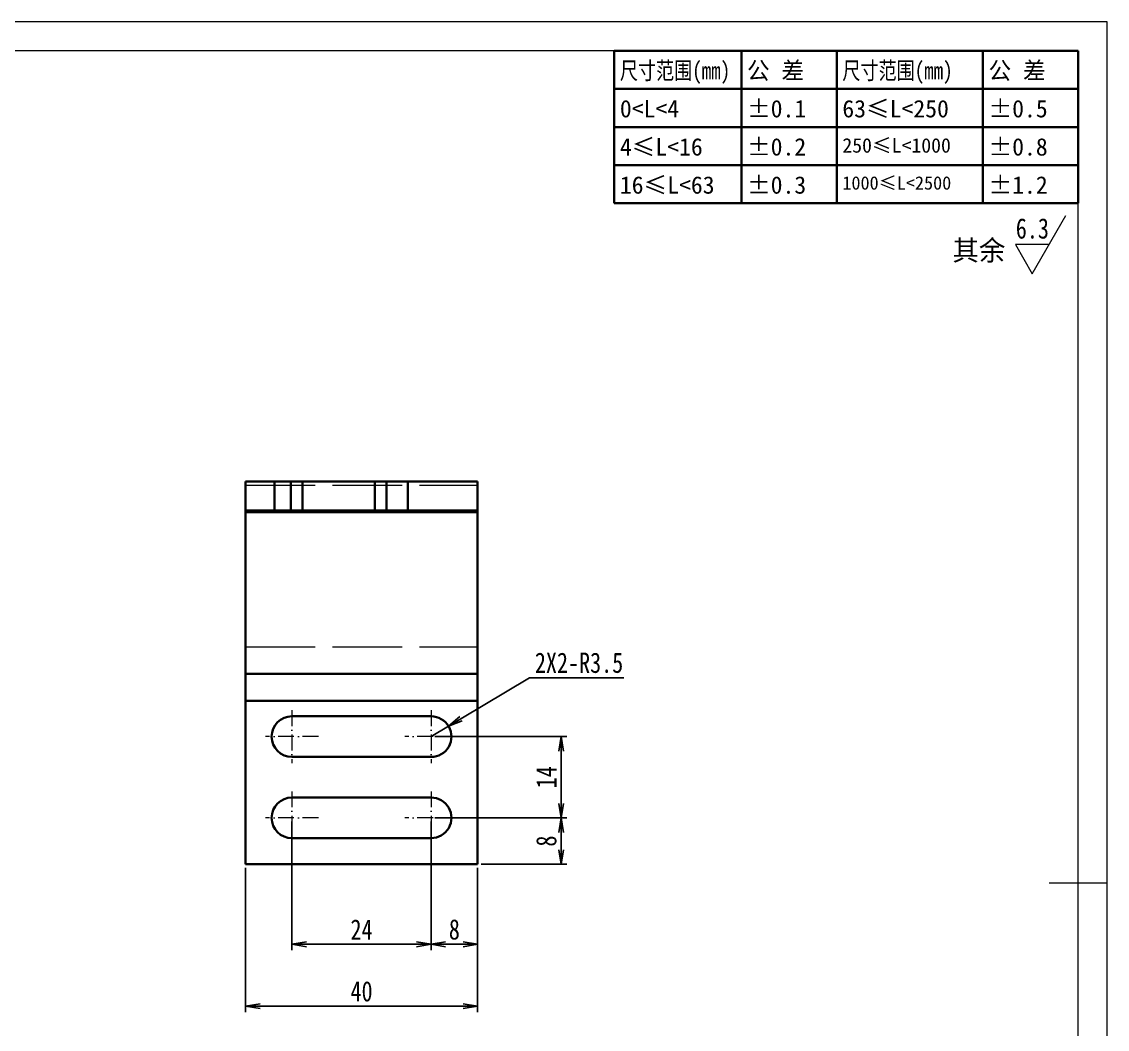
# Model space of a CAD drawing. Header units: millimetres. Extents: x -15766 to 80009, y -9701 to 15159.
# Drawn here: x -2349.1 to -2161.9, y 2961.8 to 3135.5 of the extents above; entities that cross this region are included whole.
import ezdxf
from ezdxf.enums import TextEntityAlignment as Align

# ---------------------------------------------------------------- set-up
doc = ezdxf.new("R2010")
doc.units = ezdxf.units.MM
for name, pattern in [('CENTER-HOKUTO_1', [16, 13, -1, 1, -1]), ('DASHDOT', [18.5, 12, -3, 0.5, -3]), ('DASHED', [15, 12, -3]), ('HIDDEN-HOKUTO_1', [2, 1, -1])]:
    doc.linetypes.add(name, pattern=pattern)
doc.layers.get('DEFPOINTS').update_dxf_attribs({"lineweight": 18})
for name, color, linetype, lineweight in [('AM_7', 2, 'CENTER-HOKUTO_1', 18), ('AM_HID', 1, 'HIDDEN-HOKUTO_1', 18), ('AM_VIS', 7, 'Continuous', 18), ('CDRAFT0', 7, 'Continuous', 18), ('DIM', 253, 'Continuous', 20), ('title_frame', 7, 'Continuous', 18), ('word_dim', 9, 'Continuous', 18), ('尺寸线层', 3, 'Continuous', 18), ('粗实线层', 7, 'Continuous', 35), ('粗实线层_1', 7, 'Continuous', 15)]:
    doc.layers.add(name, color=color, linetype=linetype, lineweight=lineweight)
doc.styles.add('DIM', font='', dxfattribs={"width": 0.8})
doc.styles.get('DIM').set_extended_font_data('NSimSun')
doc.dimstyles.new('1-1$0', dxfattribs={"dimtxt": 3.5, "dimasz": 2.5, "dimexe": 1, "dimexo": 0.625, "dimgap": 0.8, "dimtad": 1, "dimdsep": 46, "dimtxsty": 'DIM', "dimblk": 'OPEN', "dimcen": 0, "dimdle": 5, "dimclrd": 256, "dimclre": 256, "dimclrt": 3, "dimazin": 3, "dimtfac": 0.5, "dimtmove": 0, "dimatfit": 3, "dimldrblk": 'OPEN', "dimfxl": 0, "dimtolj": 1, "dimarcsym": 0})
doc.dimstyles.new('1-1$4', dxfattribs={"dimtxt": 3.5, "dimasz": 2.5, "dimexe": 1, "dimexo": 0.625, "dimgap": 0.8, "dimtad": 1, "dimtih": 1, "dimtoh": 1, "dimzin": 12, "dimdsep": 46, "dimtxsty": 'DIM', "dimblk": 'OPEN', "dimcen": 0, "dimdle": 5, "dimclrd": 256, "dimclre": 256, "dimclrt": 3, "dimazin": 3, "dimtfac": 0.5, "dimtmove": 0, "dimatfit": 3, "dimldrblk": 'OPEN', "dimfxl": 0, "dimtolj": 1, "dimarcsym": 0})

# ---------------------------------------------------------------- blocks, each defined once
blk = doc.blocks.new('*X1589')
at = {"layer": 'CDRAFT0'}
for p, q in [((420, 297), (0, 297)), ((420, 0), (420, 297))]:
    blk.add_line(p, q, dxfattribs=at)
at = {"layer": '粗实线层_1'}
for p, q in [((415, 292), (25, 292)), ((415, 5), (415, 292)), ((420, 148.5), (410, 148.5))]:
    blk.add_line(p, q, dxfattribs=at)
blk = doc.blocks.new('自由公差_1')
at = {"layer": '粗实线层'}
for p, q in [((-80, 0), (0, 0)), ((-80, 0), (-80, -26.3)), ((-58.08, 0), (-58.08, -26.3)), ((-41.64, 0), (-41.64, -26.3)), ((-16.44, 0), (-16.44, -26.3)), ((0, 0), (0, -26.3)), ((-80, -6.58), (0, -6.58)), ((-80, -13.15), (0, -13.15)), ((-80, -19.73), (0, -19.73)), ((-80, -26.3), (0, -26.3))]:
    blk.add_line(p, q, dxfattribs=at)
at = {"layer": '尺寸线层', "linetype": 'Continuous', "attachment_point": 1, "line_spacing_factor": 0.9}
for s, insert, char_height, width in [('{\\W0.8;尺寸范围(mm)}', (-79.04, -1.92), 3, 22.6032), ('公 差', (-57.12, -1.92), 3, 22.6032), ('{\\W0.8;尺寸范围(mm)}', (-40.68, -1.92), 3, 22.6032), ('公 差', (-15.48, -1.92), 3, 22.6032), ('0<L<4', (-79.04, -8.49), 3, 22.6032), ('%%P0.1', (-57.12, -8.49), 3, 12.7119), ('63≤L<250', (-40.68, -8.49), 3, 22.6032), ('%%P0.5', (-15.48, -8.49), 3, 12.5771), ('4≤L<16', (-79.04, -15.07), 3, 22.6032), ('%%P0.2', (-57.12, -15.07), 3, 12.4769), ('250≤L<1000', (-40.68, -15.07), 2.5, 22.6032), ('%%P0.8', (-15.48, -15.07), 3, 13.0759), ('16≤L<63', (-79.04, -21.64), 3, 22.6032), ('%%P0.3', (-57.12, -21.64), 3, 12.7119), ('1000≤L<2500', (-40.68, -21.64), 2.3, 22.6032), ('%%P1.2', (-15.48, -21.64), 3, 12.8764)]:
    blk.add_mtext(s, dxfattribs=dict(at, insert=insert, char_height=char_height, width=width))
blk = doc.blocks.new('_OPEN')
at = {"color": 0, "linetype": 'ByBlock', "lineweight": -2}
for p, q in [((-1, 0.166667), (0, 0)), ((-1, -0.166667), (0, 0)), ((0, 0), (-1, 0))]:
    blk.add_line(p, q, dxfattribs=at)
blk = doc.blocks.new('*D1760')
at = {"layer": 'DEFPOINTS', "color": 0, "transparency": 16777216}
for p in [(-2278.5, 2998.26), (-2270.5, 2990.26), (-2270.5, 2976.46)]:
    blk.add_point(p, dxfattribs=at)
at = {"layer": 'word_dim', "linetype": 'Continuous', "lineweight": -2, "transparency": 16777216}
for p, q in [((-2278.5, 2997.63), (-2278.5, 2975.46)), ((-2270.5, 2989.63), (-2270.5, 2975.46)), ((-2276, 2976.46), (-2273, 2976.46))]:
    blk.add_line(p, q, dxfattribs=at)
at = {"layer": 'word_dim', "lineweight": -2, "transparency": 16777216, "xscale": 2.5, "yscale": 2.5, "zscale": 2.5, "rotation": 180}
blk.add_blockref('_OPEN', (-2278.5, 2976.46), dxfattribs=at)
at = {"layer": 'word_dim', "lineweight": -2, "transparency": 16777216, "xscale": 2.5, "yscale": 2.5, "zscale": 2.5}
blk.add_blockref('_OPEN', (-2270.5, 2976.46), dxfattribs=at)
at = {"layer": 'word_dim', "color": 3, "transparency": 16777216, "insert": (-2274.5, 2979.01), "char_height": 3.5, "attachment_point": 5, "style": 'DIM'}
blk.add_mtext('\\A1;8', dxfattribs=at)
blk = doc.blocks.new('*D1761')
at = {"layer": 'DEFPOINTS', "color": 0, "transparency": 16777216}
for p in [(-2302.5, 2998.26), (-2278.5, 2998.26), (-2302.5, 2976.46)]:
    blk.add_point(p, dxfattribs=at)
at = {"layer": 'word_dim', "linetype": 'Continuous', "lineweight": -2, "transparency": 16777216}
for p, q in [((-2302.5, 2997.63), (-2302.5, 2975.46)), ((-2278.5, 2997.63), (-2278.5, 2975.46)), ((-2281, 2976.46), (-2300, 2976.46))]:
    blk.add_line(p, q, dxfattribs=at)
at = {"layer": 'word_dim', "lineweight": -2, "transparency": 16777216, "xscale": 2.5, "yscale": 2.5, "zscale": 2.5, "rotation": 180}
blk.add_blockref('_OPEN', (-2302.5, 2976.46), dxfattribs=at)
at = {"layer": 'word_dim', "lineweight": -2, "transparency": 16777216, "xscale": 2.5, "yscale": 2.5, "zscale": 2.5}
blk.add_blockref('_OPEN', (-2278.5, 2976.46), dxfattribs=at)
at = {"layer": 'word_dim', "color": 3, "transparency": 16777216, "insert": (-2290.5, 2979.01), "char_height": 3.5, "attachment_point": 5, "style": 'DIM'}
blk.add_mtext('\\A1;24', dxfattribs=at)
blk = doc.blocks.new('*D1762')
at = {"layer": 'DEFPOINTS', "color": 0, "transparency": 16777216}
for p in [(-2310.5, 2990.26), (-2270.5, 2990.26), (-2310.5, 2965.79)]:
    blk.add_point(p, dxfattribs=at)
at = {"layer": 'word_dim', "linetype": 'Continuous', "lineweight": -2, "transparency": 16777216}
for p, q in [((-2310.5, 2989.63), (-2310.5, 2964.79)), ((-2270.5, 2989.63), (-2270.5, 2964.79)), ((-2273, 2965.79), (-2308, 2965.79))]:
    blk.add_line(p, q, dxfattribs=at)
at = {"layer": 'word_dim', "lineweight": -2, "transparency": 16777216, "xscale": 2.5, "yscale": 2.5, "zscale": 2.5, "rotation": 180}
blk.add_blockref('_OPEN', (-2310.5, 2965.79), dxfattribs=at)
at = {"layer": 'word_dim', "lineweight": -2, "transparency": 16777216, "xscale": 2.5, "yscale": 2.5, "zscale": 2.5}
blk.add_blockref('_OPEN', (-2270.5, 2965.79), dxfattribs=at)
at = {"layer": 'word_dim', "color": 3, "transparency": 16777216, "insert": (-2290.5, 2968.34), "char_height": 3.5, "attachment_point": 5, "style": 'DIM'}
blk.add_mtext('\\A1;40', dxfattribs=at)
blk = doc.blocks.new('*D1763')
at = {"layer": 'DEFPOINTS', "color": 0, "transparency": 16777216}
for p in [(-2278.5, 2998.26), (-2270.5, 2990.26), (-2256.08, 2990.26)]:
    blk.add_point(p, dxfattribs=at)
at = {"layer": 'word_dim', "linetype": 'Continuous', "lineweight": -2, "transparency": 16777216}
for p, q in [((-2277.88, 2998.26), (-2255.08, 2998.26)), ((-2256.08, 2995.76), (-2256.08, 2992.76)), ((-2269.88, 2990.26), (-2255.08, 2990.26))]:
    blk.add_line(p, q, dxfattribs=at)
at = {"layer": 'word_dim', "lineweight": -2, "transparency": 16777216, "xscale": 2.5, "yscale": 2.5, "zscale": 2.5}
for p, rotation in [((-2256.08, 2998.26), 90), ((-2256.08, 2990.26), 270)]:
    blk.add_blockref('_OPEN', p, dxfattribs=dict(at, rotation=rotation))
at = {"layer": 'word_dim', "color": 3, "transparency": 16777216, "insert": (-2258.63, 2994.26), "char_height": 3.5, "attachment_point": 5, "rotation": 90, "style": 'DIM'}
blk.add_mtext('\\A1;8', dxfattribs=at)
blk = doc.blocks.new('*D1764')
at = {"layer": 'DEFPOINTS', "color": 0, "transparency": 16777216}
for p in [(-2278.5, 3012.26), (-2256.08, 3012.26), (-2278.5, 2998.26)]:
    blk.add_point(p, dxfattribs=at)
at = {"layer": 'word_dim', "linetype": 'Continuous', "lineweight": -2, "transparency": 16777216}
for p, q in [((-2277.88, 3012.26), (-2255.08, 3012.26)), ((-2256.08, 3000.76), (-2256.08, 3009.76)), ((-2277.88, 2998.26), (-2255.08, 2998.26))]:
    blk.add_line(p, q, dxfattribs=at)
at = {"layer": 'word_dim', "lineweight": -2, "transparency": 16777216, "xscale": 2.5, "yscale": 2.5, "zscale": 2.5}
for p, rotation in [((-2256.08, 3012.26), 90), ((-2256.08, 2998.26), 270)]:
    blk.add_blockref('_OPEN', p, dxfattribs=dict(at, rotation=rotation))
at = {"layer": 'word_dim', "color": 3, "transparency": 16777216, "insert": (-2258.63, 3005.26), "char_height": 3.5, "attachment_point": 5, "rotation": 90, "style": 'DIM'}
blk.add_mtext('\\A1;14', dxfattribs=at)
blk = doc.blocks.new('*D1765')
at = {"layer": 'DEFPOINTS', "color": 0, "transparency": 16777216}
for p in [(-2275.5, 3014.06), (-2278.5, 3012.26)]:
    blk.add_point(p, dxfattribs=at)
at = {"layer": 'word_dim', "linetype": 'Continuous', "lineweight": -2, "transparency": 16777216}
for p, q in [((-2261.54, 3022.42), (-2273.36, 3015.34)), ((-2245.26, 3022.42), (-2261.54, 3022.42)), ((-2278.5, 3012.26), (-2275.5, 3014.06))]:
    blk.add_line(p, q, dxfattribs=at)
at = {"layer": 'word_dim', "lineweight": -2, "transparency": 16777216, "xscale": 2.5, "yscale": 2.5, "zscale": 2.5, "rotation": 210.9281296076108}
blk.add_blockref('_OPEN', (-2275.5, 3014.06), dxfattribs=at)
at = {"layer": 'word_dim', "color": 3, "transparency": 16777216, "insert": (-2253, 3024.97), "char_height": 3.5, "attachment_point": 5, "style": 'DIM'}
blk.add_mtext('\\A1;2X2-R3.5', dxfattribs=at)

msp = doc.modelspace()

# ---------------------------------------------------------------- linework, layer by layer
at = {"layer": 'AM_7', "color": 2, "linetype": 'DASHDOT', "lineweight": 13, "ltscale": 0.227502}
for p, q in [((-2302.50255, 3016.8096), (-2302.50255, 3007.7095)), ((-2278.50255, 3016.8096), (-2278.50255, 3007.7095)), ((-2302.50255, 3002.8096), (-2302.50255, 2993.7095)), ((-2278.50255, 3002.8096), (-2278.50255, 2993.7095))]:
    msp.add_line(p, q, dxfattribs=at)
at = {"layer": 'AM_7', "color": 2, "linetype": 'DASHDOT', "lineweight": 13, "ltscale": 0.227539}
for p, q in [((-2297.95177, 3012.25979), (-2307.05333, 3012.25979)), ((-2273.95177, 3012.25979), (-2283.05333, 3012.25979)), ((-2297.95177, 2998.25979), (-2307.05333, 2998.25979)), ((-2273.95177, 2998.25979), (-2283.05333, 2998.25979))]:
    msp.add_line(p, q, dxfattribs=at)
at = {"layer": 'AM_HID', "color": 1, "linetype": 'DASHED', "lineweight": 13}
for p, q in [((-2310.50255, 3055.58401), (-2270.50255, 3055.58401)), ((-2310.50255, 3027.7344), (-2270.50255, 3027.7344)), ((-2310.50255, 3018.41019), (-2270.50255, 3018.41019))]:
    msp.add_line(p, q, dxfattribs=at)
at = {"layer": 'AM_VIS', "color": 7, "lineweight": 35, "ltscale": 0.125}
for p, q in [((-2305.50255, 3056.25979), (-2310.50255, 3056.25979)), ((-2310.50255, 3051.25979), (-2310.50255, 3056.25979)), ((-2305.50255, 3051.25979), (-2305.50255, 3056.25979)), ((-2302.70958, 3051.25979), (-2302.70958, 3056.25979)), ((-2300.70958, 3051.25979), (-2300.70958, 3056.25979)), ((-2288.20958, 3051.25979), (-2288.20958, 3056.25979)), ((-2286.20958, 3051.25979), (-2286.20958, 3056.25979)), ((-2282.50255, 3051.25979), (-2282.50255, 3056.25979)), ((-2270.50255, 3051.25979), (-2270.50255, 3056.25979)), ((-2305.50255, 3051.25979), (-2310.50255, 3051.25979))]:
    msp.add_line(p, q, dxfattribs=at)
at = {"layer": 'AM_VIS', "color": 7, "lineweight": 35, "ltscale": 0.069824}
for p, q in [((-2305.50255, 3056.25979), (-2302.70958, 3056.25979)), ((-2305.50255, 3051.25979), (-2302.70958, 3051.25979))]:
    msp.add_line(p, q, dxfattribs=at)
at = {"layer": 'AM_VIS', "color": 7, "lineweight": 35, "ltscale": 0.05}
for p, q in [((-2302.70958, 3056.25979), (-2300.70958, 3056.25979)), ((-2286.20958, 3056.25979), (-2288.20958, 3056.25979)), ((-2302.70958, 3051.25979), (-2300.70958, 3051.25979)), ((-2286.20958, 3051.25979), (-2288.20958, 3051.25979))]:
    msp.add_line(p, q, dxfattribs=at)
at = {"layer": 'AM_VIS', "color": 7, "lineweight": 35, "ltscale": 0.3125}
for p, q in [((-2288.20958, 3056.25979), (-2300.70958, 3056.25979)), ((-2300.70958, 3051.25979), (-2288.20958, 3051.25979))]:
    msp.add_line(p, q, dxfattribs=at)
at = {"layer": 'AM_VIS', "color": 7, "lineweight": 35, "ltscale": 0.092676}
for p, q in [((-2286.20958, 3056.25979), (-2282.50255, 3056.25979)), ((-2286.20958, 3051.25979), (-2282.50255, 3051.25979))]:
    msp.add_line(p, q, dxfattribs=at)
at = {"layer": 'AM_VIS', "color": 7, "lineweight": 35, "ltscale": 0.3}
for p, q in [((-2270.50255, 3056.25979), (-2282.50255, 3056.25979)), ((-2270.50255, 3051.25979), (-2282.50255, 3051.25979))]:
    msp.add_line(p, q, dxfattribs=at)
at = {"layer": 'AM_VIS', "color": 7, "lineweight": 35, "ltscale": 0.008447}
for p, q in [((-2310.50255, 3051.25979), (-2310.50255, 3050.9219)), ((-2270.50255, 3051.25979), (-2270.50255, 3050.9219))]:
    msp.add_line(p, q, dxfattribs=at)
at = {"layer": 'AM_VIS', "color": 7, "lineweight": 35}
for p, q in [((-2310.50255, 3050.9219), (-2270.50255, 3050.9219)), ((-2310.50255, 3023.07229), (-2310.50255, 3050.9219)), ((-2270.50255, 3023.07229), (-2270.50255, 3050.9219)), ((-2310.50255, 3023.07229), (-2270.50255, 3023.07229)), ((-2310.50255, 3018.41019), (-2270.50255, 3018.41019)), ((-2310.50255, 2990.25979), (-2310.50255, 3018.41019)), ((-2270.50255, 2990.25979), (-2270.50255, 3018.41019)), ((-2302.50255, 3015.75979), (-2278.50255, 3015.75979)), ((-2278.50255, 3008.75979), (-2302.50255, 3008.75979)), ((-2302.50255, 3001.75979), (-2278.50255, 3001.75979)), ((-2278.50255, 2994.75979), (-2302.50255, 2994.75979)), ((-2310.50255, 2990.25979), (-2270.50255, 2990.25979))]:
    msp.add_line(p, q, dxfattribs=at)
at = {"layer": 'AM_VIS', "color": 7, "lineweight": 35, "ltscale": 0.116553}
for p, q in [((-2310.50255, 3023.07229), (-2310.50255, 3018.41019)), ((-2270.50255, 3023.07229), (-2270.50255, 3018.41019))]:
    msp.add_line(p, q, dxfattribs=at)
at = {"layer": 'AM_VIS', "color": 7, "lineweight": 35}
for centre, start, end in [((-2302.50255, 3012.25979), 90.0000025, 269.9999975), ((-2278.50255, 3012.25979), 269.9999975, 90.0000025), ((-2302.50255, 2998.25979), 90.0000025, 269.9999975), ((-2278.50255, 2998.25979), 269.9999975, 90.0000025)]:
    msp.add_arc(centre, 3.5, start, end, dxfattribs=at)
at = {"layer": 'DIM'}
for p, q in [((-2174.86398, 3092.05697), (-2169.09048, 3102.05697)), ((-2171.97723, 3097.05697), (-2177.75073, 3097.05697)), ((-2177.75073, 3097.05697), (-2174.86398, 3092.05697))]:
    msp.add_line(p, q, dxfattribs=at)

# ---------------------------------------------------------------- block references
at = {"layer": 'title_frame'}
for name, p in [('*X1589', (-2581.9191, 2838.48453)), ('自由公差_1', (-2166.9191, 3130.48453))]:
    msp.add_blockref(name, p, dxfattribs=at)

# ---------------------------------------------------------------- texts
at = {"layer": 'DIM', "color": 2, "style": 'DIM', "width": 0.8}
msp.add_attdef('6.3', text='0.0', height=3.5, dxfattribs=at).set_placement((-2171.97723, 3097.05697), align=Align.BOTTOM_RIGHT)
at = {"layer": 'word_dim', "linetype": 'Continuous', "insert": (-2188.60394, 3097.82283), "char_height": 3.5, "width": 10.860604, "attachment_point": 1}
msp.add_mtext('{\\C3;其余}', dxfattribs=at)

# ---------------------------------------------------------------- dimensions: what is measured, and where the dimension line sits
at = {"layer": 'word_dim', "color": 3, "true_color": 0x00ff00}
dim = msp.add_radius_dim(center=(-2278.50255, 3012.25979), mpoint=(-2275.50021, 3014.05866), dimstyle='1-1$4', override={"dimpost": '2X2-R<>'}, dxfattribs=at)
dim.commit()
dim.dimension.update_dxf_attribs({"geometry": '*D1765', "text_midpoint": (-2253.00034, 3022.42345), "dimtype": 164})
for base, p1, p2, picture, middle in [((-2256.08231, 3012.25979), (-2278.50255, 2998.25955), (-2278.50255, 3012.25979), '*D1764', (-2258.63231, 3005.25967)), ((-2256.08231, 2990.25979), (-2278.50255, 2998.25979), (-2270.50255, 2990.25979), '*D1763', (-2258.63231, 2994.25979))]:
    dim = msp.add_linear_dim(base=base, p1=p1, p2=p2, angle=90, dimstyle='1-1$0', dxfattribs=at)
    dim.commit()
    dim.dimension.update_dxf_attribs({"geometry": picture, "text_midpoint": middle})
for base, p1, p2, picture, middle in [((-2302.50255, 2976.45647), (-2278.50255, 2998.25979), (-2302.50255, 2998.25955), '*D1761', (-2290.50255, 2979.00647)), ((-2270.50255, 2976.45647), (-2278.50255, 2998.25955), (-2270.50255, 2990.25979), '*D1760', (-2274.50255, 2979.00647)), ((-2310.50255, 2965.78739), (-2270.50255, 2990.25979), (-2310.50255, 2990.25979), '*D1762', (-2290.50255, 2968.33739))]:
    dim = msp.add_linear_dim(base=base, p1=p1, p2=p2, dimstyle='1-1$0', dxfattribs=at)
    dim.commit()
    dim.dimension.update_dxf_attribs({"geometry": picture, "text_midpoint": middle})

doc.saveas('drawing.dxf')
